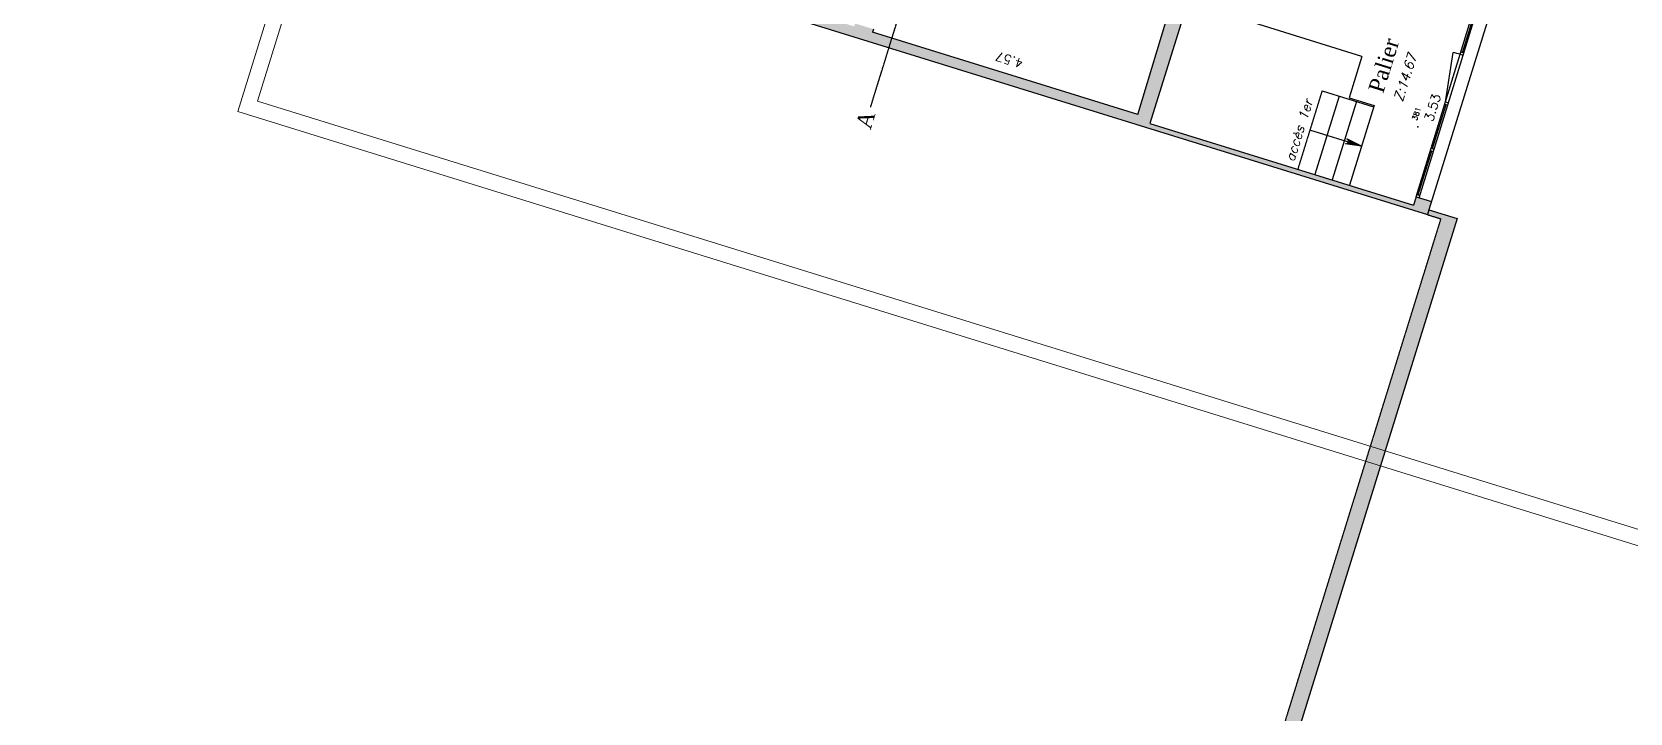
# Model space of a CAD drawing. Header units: metres. Extents: x -1642643 to 2228512, y -1236052 to 2422133.
# Drawn here: x 572867 to 598586, y 116371 to 127327 of the extents above; entities that cross this region are included whole.
import ezdxf
from ezdxf.enums import TextEntityAlignment as Align

# ---------------------------------------------------------------- set-up
doc = ezdxf.new("R2010")
doc.units = ezdxf.units.M
doc.header["$PDSIZE"] = 0.01
doc.linetypes.add('TIRET-COURT', pattern=[0.25, 0.15, -0.1])
doc.linetypes.add('TIRET-MIXTE', pattern=[1.7, 1.2, -0.2, 0.1, -0.2])
for name, color, linetype in [('ALTIMETRIE', 10, 'Continuous'), ('APPLAT-GRIS', 253, 'Continuous'), ('COTATION-PLANI', 4, 'Continuous'), ('COUPE', 1, 'TIRET-MIXTE'), ('ESCALIER', 100, 'Continuous'), ('FENETRE', 32, 'Continuous'), ('FENETRE-OUVRANT', 213, 'Continuous'), ('MUR', 130, 'Continuous'), ('TEXTES-PIECES', 23, 'Continuous'), ('Z-COD', 5, 'Continuous'), ('Z-MAT', 8, 'Continuous')]:
    doc.layers.add(name, color=color, linetype=linetype)
doc.layers.add('cotation', color=7, linetype='Continuous', lineweight=20)
doc.styles.add('Alt', font='simplex.shx', dxfattribs={"oblique": 14.4, "height": 0.075})
doc.styles.add('Simplex 1.5', font='simplex.shx', dxfattribs={"height": 0.075})
doc.styles.add('Times 3.0', font='times.ttf', dxfattribs={"height": 0.15})

# ---------------------------------------------------------------- blocks, each defined once
blk = doc.blocks.new('ZPOINT')
at = {"color": 0}
blk.add_point((0, 0), dxfattribs=at)
at = {"layer": 'ALTIMETRIE', "style": 'Alt', "oblique": 14.4}
blk.add_attdef('ALT', text='', height=0.075, dxfattribs=at).set_placement((0.05, -0.075), align=Align.TOP_LEFT)
at = {"layer": 'Z-COD', "style": 'Simplex 1.5'}
blk.add_attdef('COD', text='', height=0.075, dxfattribs=at).set_placement((-0.05, -0.025), align=Align.MIDDLE_RIGHT)
at = {"layer": 'Z-MAT', "style": 'Simplex 1.5'}
blk.add_attdef('MAT', (0.05, 0.025), '', height=0.075, dxfattribs=at)

msp = doc.modelspace()

# ---------------------------------------------------------------- hatches: boundary and pattern name
at = {"layer": 'APPLAT-GRIS'}
for points in [[(591355.40721, 128294.18947), (590664.66328, 126000.92316), (586395.15103, 127324.61692), (586409.95745, 127372.37432), (586113.86152, 127464.17411), (586099.0551, 127416.41671), (581858.1973, 128731.22662), (581873.00372, 128778.98403), (581605.56224, 128861.89997), (581590.75582, 128814.14256), (579852.38618, 129353.09617), (579867.19259, 129400.85357), (579580.64815, 129489.69208), (579565.84173, 129441.93468), (578066.25913, 129906.8562), (578018.94632, 129754.25094), (595325.61548, 124388.59588), (595350.2714, 124468.1224), (595390.68355, 124598.46987), (595142.34503, 124675.46324), (595100.88706, 124541.7425), (590860.02925, 125856.55241), (591588.50501, 128206.21687), (591512.09316, 128229.90714), (591528.38022, 128282.44029), (591461.51985, 128303.16927), (591449.67472, 128264.96335)], [(595350.2714, 124468.1224), (595325.61548, 124388.59588), (595539.40793, 124322.31296), (586632.5243, 95593.57684), (583402.43851, 96595.01311), (583326.41624, 96356.84309), (586797.27924, 95280.75771), (586886.11775, 95567.30216), (595802.85089, 124327.80739)]]:
    msp.add_hatch(color=256, dxfattribs=at).paths.add_polyline_path(points)
at = {"layer": 'ESCALIER'}
h = msp.add_hatch(color=256, dxfattribs=at)
h.paths.add_polyline_path([(594264.77177, 125491.95891), (594052.68943, 125560.05041), (594054.1616, 125557.25521), (594001.60798, 125529.57638)])
h.paths.add_polyline_path([(594264.77177, 125491.95891), (594026.48277, 125609.80883), (594052.68943, 125560.05041)])

# ---------------------------------------------------------------- linework, layer by layer
at = {"layer": 'cotation'}
for points in [[(612188.0913, 155834.91193), (600605.98556, 118477.37219), (576182.14568, 126049.59182), (587764.25142, 163407.13157)], [(611875.27217, 155670.15698), (600441.23062, 118790.19131), (576494.96481, 126214.34677), (587929.00637, 163094.31244)]]:
    msp.add_lwpolyline(points, close=True, dxfattribs=at)
at = {"layer": 'COUPE', "flags": 128}
msp.add_lwpolyline([(586364.9323, 126119.75392), (591642.9053, 143143.60868)], dxfattribs=at)
at = {"layer": 'ESCALIER'}
for p, q in [((594272.26668, 126934.43727), (591464.1311, 127805.05465)), ((593629.23759, 126379.98836), (594460.21648, 126122.35669)), ((594264.77177, 125491.95891), (593433.79287, 125749.59058)), ((594264.77177, 125491.95891), (594001.60798, 125529.57638)), ((594264.77177, 125491.95891), (594026.48277, 125609.80883)), ((594026.48277, 125609.80883), (594264.77177, 125491.95891))]:
    msp.add_line(p, q, dxfattribs=at)
at = {"layer": 'ESCALIER', "flags": 128}
for points in [[(594272.26668, 126934.43727), (594064.97682, 126265.83357)], [(593906.23055, 126294.11114), (593515.34112, 125033.31558)], [(594183.22352, 126208.23392), (593792.33408, 124947.43835)], [(594064.97682, 126265.83357), (594466.13905, 126141.45966)], [(594466.13905, 126141.45966), (594069.32705, 124861.56113)]]:
    msp.add_lwpolyline(points, dxfattribs=at)
at = {"layer": 'ESCALIER', "linetype": 'TIRET-COURT', "flags": 128}
msp.add_lwpolyline([(593629.23759, 126379.98836), (593238.34816, 125119.1928)], dxfattribs=at)
at = {"layer": 'FENETRE', "flags": 128}
for points in [[(595142.34503, 124675.46324), (596095.87834, 127751.0403)], [(595190.10243, 124660.65683), (596143.63574, 127736.23388)], [(595888.77692, 126998.62153), (596107.9119, 127705.43116)], [(595853.05308, 126967.81881), (595900.81049, 126953.0124)], [(595864.89822, 127006.02474), (595912.65562, 126991.21832)], [(595409.04898, 125451.28152), (595628.18397, 126158.09116)], [(595604.30526, 126165.49436), (595652.06267, 126150.68795)], [(595616.1504, 126203.70029), (595663.9078, 126188.89387)], [(595178.06886, 124706.26596), (595397.20385, 125413.0756)], [(595373.32514, 125420.4788), (595421.08255, 125405.67239)], [(595385.17028, 125458.68473), (595432.92769, 125443.87831)], [(595142.34503, 124675.46324), (595190.10243, 124660.65683)], [(595154.19016, 124713.66917), (595201.94757, 124698.86275)]]:
    msp.add_lwpolyline(points, dxfattribs=at)
at = {"layer": 'FENETRE-OUVRANT'}
msp.add_lwpolyline([(595616.1504, 126203.70029), (595740.02303, 126994.05184)], dxfattribs=at)
msp.add_arc((595616.1504, 126203.70029), 800, 72.774789159, 81.092437284, dxfattribs=at)
at = {"layer": 'MUR'}
for p, q in [((600011.33176, 139502.15434), (595350.2714, 124468.1224)), ((566117.80032, 133444.01029), (595325.61548, 124388.59588)), ((591588.50501, 128206.21687), (590860.02925, 125856.55241)), ((586409.95745, 127372.37432), (586395.15103, 127324.61692)), ((590664.66328, 126000.92316), (586395.15103, 127324.61692)), ((590860.02925, 125856.55241), (595100.88705, 124541.7425)), ((595802.85089, 124327.80739), (586886.11775, 95567.30216)), ((595350.2714, 124468.1224), (595802.85089, 124327.80739))]:
    msp.add_line(p, q, dxfattribs=at)
at = {"layer": 'MUR', "flags": 128}
for points in [[(590664.66328, 126000.92316), (591355.40721, 128294.18947)], [(595142.34503, 124675.46324), (595100.88705, 124541.7425)], [(595142.34503, 124675.46324), (595390.68354, 124598.46987)], [(595350.2714, 124468.1224), (595325.61548, 124388.59588)]]:
    msp.add_lwpolyline(points, dxfattribs=at)
at = {"layer": 'MUR', "linetype": 'TIRET-COURT', "flags": 128}
msp.add_lwpolyline([(595325.61548, 124388.59588), (595539.40793, 124322.31296), (586632.5243, 95593.57684)], dxfattribs=at)

# ---------------------------------------------------------------- block references
at = {"layer": 'ALTIMETRIE'}
ref = msp.add_blockref('ZPOINT', (595168.69521, 125800.9295), dxfattribs=dict(at, xscale=1700.000000077693, yscale=1700.000000077693, zscale=1700.000000077693, rotation=71.9851192486213))
ref.add_attrib('MAT', '381', (595154.56616, 125894.9062), dxfattribs={"layer": 'Z-MAT', "height": 85, "rotation": 71.985119244, "style": 'Simplex 1.5'})
ref.add_attrib('ALT', 'Z:14.67', dxfattribs={"height": 153, "rotation": 72.781114672, "style": 'Alt', "oblique": 14.4}).set_placement((594778.14137, 126238.77339), align=Align.TOP_LEFT)

# ---------------------------------------------------------------- texts
at = {"layer": 'COTATION-PLANI', "style": 'Simplex 1.5'}
msp.add_text('4.57', height=150, rotation=162.774788999, dxfattribs=at).set_placement((588574.32641, 126806.04226), align=Align.TOP_CENTER)
msp.add_text('3.53', height=150, rotation=72.774789002, dxfattribs=at).set_placement((595479.16711, 126088.58723), align=Align.CENTER)
at = {"layer": 'TEXTES-PIECES', "style": 'Times 3.0', "width": 0.99}
msp.add_text('Palier', height=255, rotation=72.768463323, dxfattribs=at).set_placement((594621.88773, 126789.86781), align=Align.MIDDLE_CENTER)
at = {"layer": 'TEXTES-PIECES', "style": 'Simplex 1.5', "oblique": 15.00003}
msp.add_text('accès 1er', height=153, rotation=72.75924, dxfattribs=at).set_placement((593256.54104, 125740.74374), align=Align.MIDDLE_CENTER)
at = {"layer": 'TEXTES-PIECES', "color": 1, "style": 'Times 3.0', "width": 0.99}
msp.add_text('A', height=255, rotation=72.768463323, dxfattribs=at).set_placement((586282.34177, 125914.92625), align=Align.MIDDLE_CENTER)

doc.saveas('drawing.dxf')
